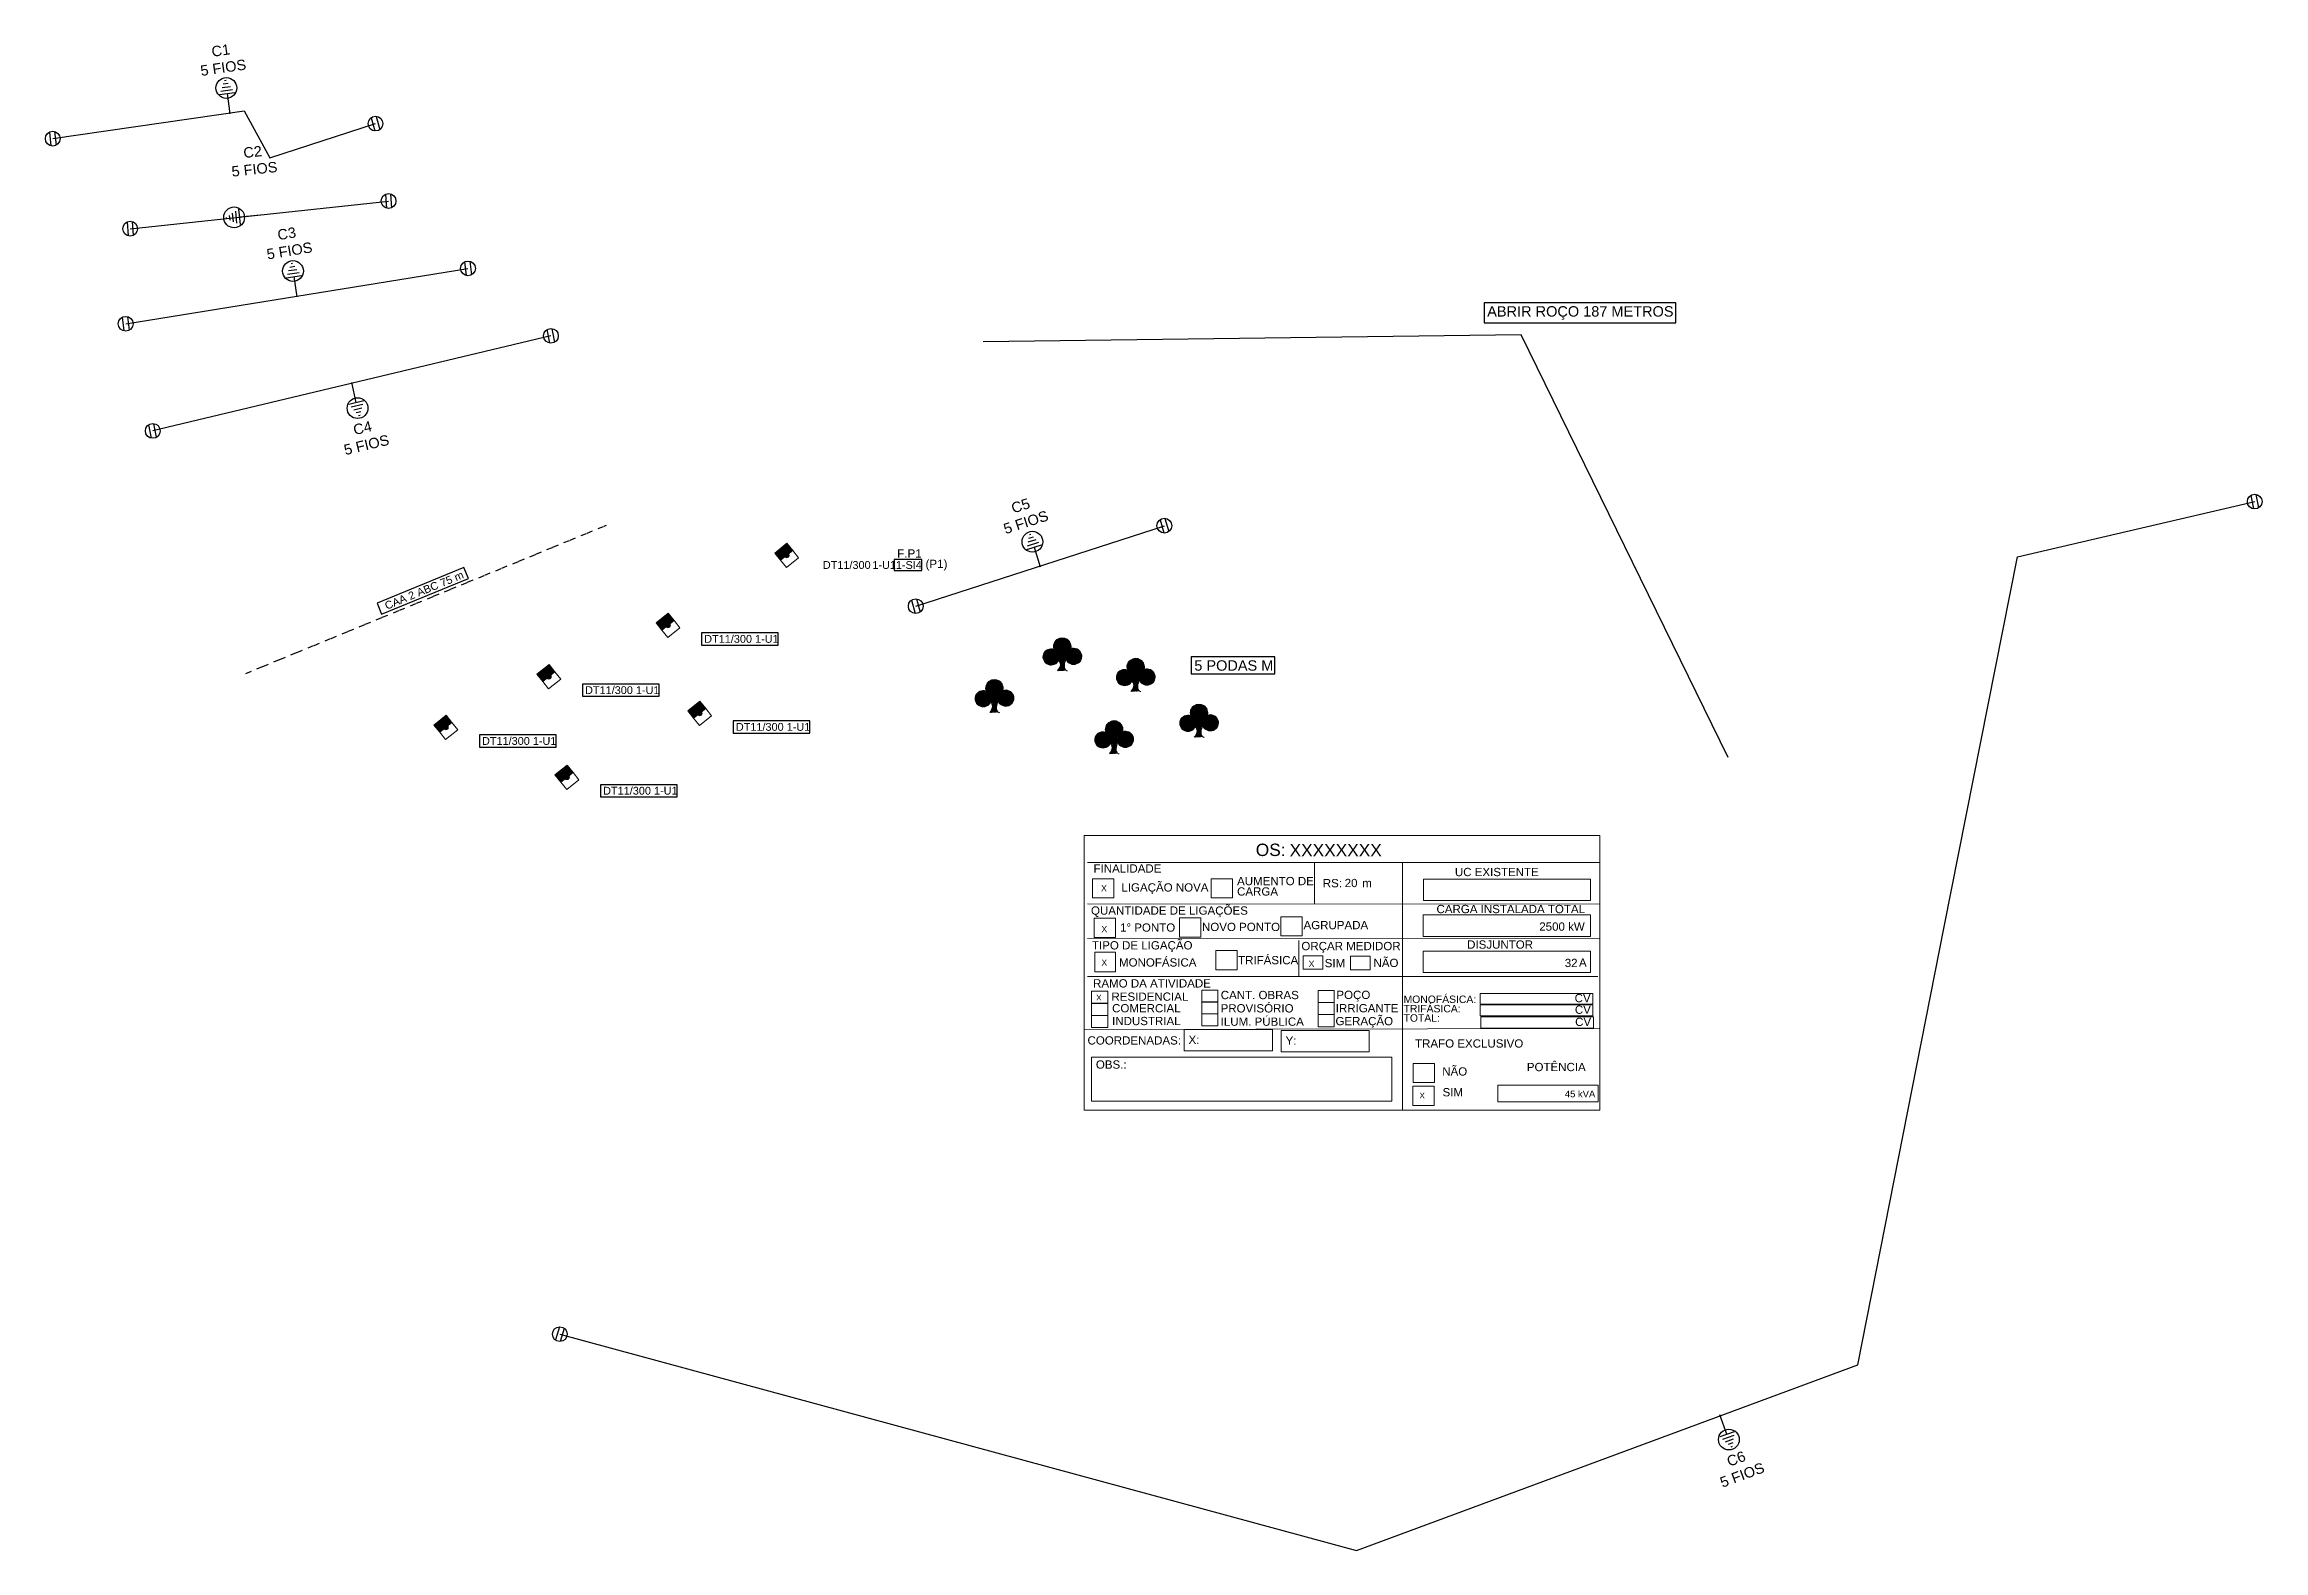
# Model space of a CAD drawing. Extents: x 622 to 1049, y -885 to -595.
import ezdxf
from ezdxf.enums import TextEntityAlignment as Align

# ---------------------------------------------------------------- set-up
doc = ezdxf.new("R2010")
doc.units = 0
doc.header["$MEASUREMENT"] = 0
doc.linetypes.add('TRACEJADA', pattern=[3.45, 1.15, -1.15, 1.15])
doc.layers.get('0').update_dxf_attribs({"linetype": 'CONTINUOUS'})
doc.layers.add('06- CERCADO', color=252, linetype='CERCA')
doc.layers.add('FORMATO', color=7, linetype='CONTINUOUS')
doc.styles.get("Standard").update_dxf_attribs({"font": 'arial.ttf'})
doc.styles.add('textstyle3', font='arial.ttf')
doc.linetypes.add('CERCA', pattern='A,1.2,-0.13,["X",Standard,S=0.25,R=0,X=-0.075,Y=-0.125],-0.13', length=1.46)

# ---------------------------------------------------------------- blocks, each defined once
blk = doc.blocks.new('Terra cerca')
at = {"color": 251}
for p, q in [((-1.120453, 4.453429), (1.185161, 4.436647)), ((-0.778762, 5.092303), (0.852806, 5.080427)), ((-0.43707, 5.731178), (0.520451, 5.724208)), ((-0.095379, 6.370052), (0.188096, 6.367989)), ((-1.462144, 3.814554), (1.517516, 3.792866)), ((0.027686, 3.80371), (-0.001094, -0.150262))]:
    blk.add_line(p, q, dxfattribs=at)
blk.add_circle((0.035552, 4.884428), 2, dxfattribs=at)
blk = doc.blocks.new('seccionamento cerca')
at = {"color": 251, "linetype": 'Continuous'}
for p, q in [((-0.44, 1.33), (-0.54, -1.29)), ((0.54, 1.29), (0.44, -1.33))]:
    blk.add_line(p, q, dxfattribs=at)
at = {"color": 251}
blk.add_circle((0, 0), 1.42, dxfattribs=at)
blk = doc.blocks.new('Clipboard8027')
h = blk.add_hatch(color=7)
h.dxf.hatch_style = 2
h.paths.add_polyline_path([(3, 1.81), (3.01, 0.01), (0.01, 0), (0, 1.8)])
at = {"color": 7, "lineweight": 0}
for points in [[(3, 1.81), (3, 3.61), (0, 3.6), (0, 1.8)], [(3, 1.81), (3.01, 0.01), (0.01, 0), (0, 1.8)], [(3.01, 0.01), (3, 1.81), (0, 1.8), (0.01, 0)]]:
    blk.add_lwpolyline(points, close=True, dxfattribs=at)
blk = doc.blocks.new('POSTE_I')
at = {"color": 1}
blk.add_blockref('Clipboard8027', (-1.5, -1.8), dxfattribs=at)
blk = doc.blocks.new('Clipboard4108')
h = blk.add_hatch(color=7)
edge = h.paths.add_edge_path()
edge.add_arc((0.463903, 0.463903), 0.463903, 74.00623623, 434.00623623)
h = blk.add_hatch(color=7)
edge = h.paths.add_edge_path()
edge.add_arc((0.463903, 0.463903), 0.463903, 74.00623623, 434.00623623)
at = {"color": 7, "lineweight": 0}
blk.add_circle((0.463903, 0.463903), 0.463903, dxfattribs=at)
blk.add_circle((0.463903, 0.463903), 0.463903, dxfattribs=at)
blk = doc.blocks.new('NO_MT')
at = {"color": 1}
blk.add_blockref('Clipboard4108', (-0.463903, -0.463903), dxfattribs=at)
blk = doc.blocks.new('PODA')
at = {"lineweight": 9}
h = blk.add_hatch(color=84, dxfattribs=at)
h.paths.add_polyline_path([(-0.69, 4.14, -1.34654), (2.55, 4.25, -0.100065), (2.25, 3.65, 1.239189), (1.91, 3.32, -0.313962), (-0.03, 3.28, 0.558203), (-0.35, 3.56, -0.101604)])
h.paths.add_polyline_path([(0.97, 3.67, 1), (0.47, 3.67, 1)], flags=16)
h.paths.add_polyline_path([(1.78, 4.72, 1), (1.29, 4.72, 1)], flags=16)
h.paths.add_polyline_path([(0.77, 4.91, 1), (0.28, 4.91, 1)], flags=16)
for color, points in [(1, [(0.77, 4.91, 1), (0.28, 4.91, 1)]), (1, [(1.78, 4.72, 1), (1.29, 4.72, 1)]), (1, [(-0.83, 2.57, 1), (-1.32, 2.57, 1)]), (1, [(-0.03, 3.32, 1), (-0.52, 3.32, 1)]), (29, [(0.88, 1.74), (1.11, 1.77), (1.31, 1.84), (1.49, 1.98), (1.64, 2.18), (1.42, 1.59), (1.39, 1.51), (1.33, 1.08), (1.32, 0.99), (1.32, 0.98), (1.33, 0.96), (1.35, 0.64), (1.43, 0.37), (1.51, 0.22), (1.66, 0.06), (1.66, 0.06), (1.66, 0.06), (1.66, 0.06), (1.91, -0.02), (1.33, 0.03), (1.13, -0.01), (0.82, 0), (0.45, -0.03), (0.26, -0.07), (0.1, -0.03), (0, 0), (0.41, 0.65), (0.41, 0.65), (0.41, 0.66), (0.51, 0.94), (0.54, 1.1), (0.53, 1.34), (0.53, 1.34), (0.53, 1.35), (0.47, 1.53), (0.36, 1.81), (0.22, 2.07), (0.47, 1.84), (0.66, 1.77)]), (1, [(0.97, 3.67, 1), (0.47, 3.67, 1)]), (1, [(1.59, 2.61, 1), (1.1, 2.61, 1)]), (1, [(2.29, 3.52, 1), (1.8, 3.52, 1)]), (1, [(3.25, 2.69, 1), (2.76, 2.69, 1)])]:
    blk.add_hatch(color=color, dxfattribs=at).paths.add_polyline_path(points)
h = blk.add_hatch(color=84, dxfattribs=at)
h.paths.add_polyline_path([(2.55, 4.25, -2.352027), (1.64, 2.18), (1.64, 2.18, -0.049544), (1.55, 2.48, 0.343958), (1.52, 2.78, -0.315039), (2.55, 4.26, -0.000674)])
h.paths.add_polyline_path([(3.25, 2.69, 1), (2.76, 2.69, 1)], flags=16)
h.paths.add_polyline_path([(2.29, 3.52, 1), (1.8, 3.52, 1)], flags=16)
h = blk.add_hatch(color=84, dxfattribs=at)
h.paths.add_polyline_path([(0.21, 2.08, -2.354899), (-0.69, 4.14, -0.000716), (-0.69, 4.15, -0.425808), (0.22, 2.07)])
h.paths.add_polyline_path([(-0.83, 2.57, 1), (-1.32, 2.57, 1)], flags=16)
h.paths.add_polyline_path([(-0.03, 3.32, 1), (-0.52, 3.32, 1)], flags=16)
h = blk.add_hatch(color=84, dxfattribs=at)
h.paths.add_polyline_path([(1.73, 2.58, 1), (0.05, 2.58, 1)])
h.paths.add_polyline_path([(1.59, 2.61, 1), (1.1, 2.61, 1)], flags=16)
at = {"color": 1, "lineweight": 9}
for centre in [(0.53, 4.91), (1.54, 4.72), (-1.08, 2.57), (-0.27, 3.32), (0.72, 3.67), (1.34, 2.61), (2.04, 3.52), (3.01, 2.69)]:
    blk.add_circle(centre, 0.247, dxfattribs=at)
at = {"color": 3, "lineweight": 9}
for centre, radius, start, end in [((0.91, 4.69), 1.69, 344.8624, 198.7304), ((3.09, 2.78), 1.57, 202.3682, 110.3348), ((-1.24, 2.67), 1.57, 69.6652, 337.6318)]:
    blk.add_arc(centre, radius, start, end, dxfattribs=at)
at = {"color": 29, "lineweight": 9}
for points in [[(0.21, 2.08), (0.54, 1.21), (0, 0)], [(1.64, 2.18), (1.32, 1.01), (1.77, 0.01), (1.91, -0.02)]]:
    blk.add_spline(points, degree=3, dxfattribs=at)
blk = doc.blocks.new('QUADRO_LIGACAO_NOVA')
at = {"color": 7, "linetype": 'Continuous', "true_color": 0xffffff}
blk.add_wipeout([(0, 52.81), (99.21, 52.81), (99.21, 0), (0, 0)], dxfattribs=at)
at = {"color": 7, "lineweight": 20, "flags": 128}
for points in [[(0, 0), (0, 52.81), (99.21, 52.81), (99.21, 0), (0, 0)], [(0.6, 47.61), (99.11, 47.61)], [(44.31, 47.61), (44.31, 39.7)], [(61.21, 47.61), (61.21, 0.1)], [(1.6, 40.81), (1.6, 44.51), (5.7, 44.51), (5.7, 40.81), (1.6, 40.81)], [(24.4, 40.81), (24.4, 44.51), (28.5, 44.51), (28.5, 40.81), (24.4, 40.81)], [(65.31, 40.31), (65.31, 44.41), (97.41, 44.41), (97.41, 40.31), (65.31, 40.31)], [(0.6, 39.7), (99.21, 39.6)], [(1.9, 33.2), (1.9, 36.9), (6, 36.9), (6, 33.2), (1.9, 33.2)], [(18.3, 33.3), (18.3, 37), (22.4, 37), (22.4, 33.3), (18.3, 33.3)], [(37.8, 33.5), (37.8, 37.2), (41.91, 37.2), (41.91, 33.5), (37.8, 33.5)], [(65.21, 33.4), (65.21, 37.6), (97.41, 37.6), (97.41, 33.4), (65.21, 33.4)], [(0.6, 33), (99.31, 33.1)], [(2, 26.6), (2, 30.4), (6, 30.4), (6, 26.6), (2, 26.6)], [(25.29, 26.99), (25.29, 30.69), (29.39, 30.69), (29.39, 26.99), (25.29, 26.99)], [(41.31, 32.6), (41.31, 25.7)], [(65.21, 26.5), (65.21, 30.6), (97.41, 30.6), (97.41, 26.5), (65.21, 26.5)], [(98.81, 25.7), (0.6, 25.7)], [(42.11, 27.1), (42.11, 29.7), (45.91, 29.7), (45.91, 27.1), (42.11, 27.1)], [(51.21, 27), (51.21, 29.6), (55.01, 29.6), (55.01, 27), (51.21, 27)], [(1.4, 20.5), (1.4, 22.9), (4.5, 22.9), (4.5, 20.5), (1.4, 20.5)], [(22.6, 20.8), (22.6, 23.1), (25.7, 23.1), (25.7, 20.8), (22.6, 20.8)], [(45.01, 20.7), (45.01, 23), (48.11, 23), (48.11, 20.7), (45.01, 20.7)], [(76.2, 20.36), (76.2, 22.46), (97.9, 22.46), (97.9, 20.36), (76.2, 20.36)], [(1.4, 18.2), (1.4, 20.6), (4.5, 20.6), (4.5, 18.2), (1.4, 18.2)], [(1.4, 15.9), (1.4, 18.2), (4.5, 18.2), (4.5, 15.9), (1.4, 15.9)], [(22.62, 18.53), (22.62, 20.83), (25.72, 20.83), (25.72, 18.53), (22.62, 18.53)], [(22.62, 16.23), (22.62, 18.53), (25.72, 18.53), (25.72, 16.23), (22.62, 16.23)], [(45.01, 18.4), (45.01, 20.7), (48.11, 20.7), (48.11, 18.4), (45.01, 18.4)], [(45.01, 16), (45.01, 18.4), (48.11, 18.4), (48.11, 16), (45.01, 16)], [(76.2, 18.16), (76.2, 20.26), (97.9, 20.26), (97.9, 18.16), (76.2, 18.16)], [(76.3, 15.76), (76.3, 17.96), (98, 17.96), (98, 15.76), (76.3, 15.76)], [(99.11, 15.7), (0, 15.5)], [(19.2, 11.4), (19.2, 15.5), (36.2, 15.5), (36.2, 11.4), (19.2, 11.4)], [(37.9, 11.2), (37.9, 15.3), (54.81, 15.3), (54.81, 11.2), (37.9, 11.2)], [(1.4, 1.7), (1.4, 10.2), (59.21, 10.2), (59.21, 1.7), (1.4, 1.7)], [(63.31, 5.3), (63.31, 9), (67.41, 9), (67.41, 5.3), (63.31, 5.3)], [(63.21, 0.9), (63.21, 4.6), (67.31, 4.6), (67.31, 0.9), (63.21, 0.9)], [(79.6, 1.6), (79.6, 4.8), (98.91, 4.8), (98.91, 1.6), (79.6, 1.6)]]:
    blk.add_lwpolyline(points, dxfattribs=at)
at = {"color": 7, "style": 'textstyle3'}
for s, height, p in [('OS:', 2.381, (33, 48.88)), ('FINALIDADE', 1.587, (1.78, 45.69)), ('LIGAÇÃO NOVA', 1.5875, (7.14, 42.05)), ('AUMENTO DE ', 1.5875, (29.4, 43.27)), ('CARGA ', 1.587, (29.4, 41.27)), ('RS:', 1.587, (45.9, 42.87)), ('m', 1.59, (53.49, 42.88)), ('UC EXISTENTE ', 1.5875, (71.32, 45.01)), ('QUANTIDADE DE LIGAÇÕES', 1.5875, (1.29, 37.6)), ('CARGA INSTALADA TOTAL', 1.5875, (67.78, 37.89)), ('1° PONTO', 1.587, (6.88, 34.33)), ('NOVO PONTO', 1.587, (22.65, 34.45)), ('AGRUPADA ', 1.587, (42.19, 34.8)), ('TIPO DE LIGAÇÃO', 1.5875, (1.48, 30.91)), ('TRIFÁSICA', 1.587, (29.6, 28.06)), ('ORÇAR MEDIDOR', 1.5875, (41.78, 30.77)), ('DISJUNTOR ', 1.587, (73.68, 31.06)), ('MONOFÁSICA', 1.587, (6.68, 27.62)), ('SIM ', 1.587, (46.27, 27.49)), ('NÃO', 1.587, (55.66, 27.53)), ('A', 1.59, (95.2, 27.59)), ('RAMO DA ATIVIDADE', 1.5875, (1.69, 23.59)), ('RESIDENCIAL', 1.5875, (5.23, 21.04)), ('CANT. OBRAS', 1.5875, (26.26, 21.35)), ('POÇO', 1.587, (48.52, 21.38)), ('MONOFÁSICA:', 1.4287, (61.45, 20.61)), ('CV', 1.587, (94.37, 20.75)), ('COMERCIAL ', 1.587, (5.35, 18.81)), ('INDUSTRIAL ', 1.5875, (5.35, 16.35)), ('PROVISÓRIO ', 1.5875, (26.23, 18.79)), ('ILUM. PÚBLICA', 1.5875, (26.24, 16.23)), ('GERAÇÃO', 1.587, (48.34, 16.33)), ('IRRIGANTE', 1.587, (48.39, 18.82)), ('TRIFÁSICA: ', 1.4287, (61.45, 18.81)), ('TOTAL: ', 1.429, (61.45, 17.01)), ('CV', 1.587, (94.41, 18.53)), ('CV', 1.587, (94.46, 16.19)), ('COORDENADAS: ', 1.5875, (0.62, 12.62)), ('X: ', 1.587, (20.06, 12.75)), ('Y: ', 1.587, (38.74, 12.58)), ('TRAFO EXCLUSIVO', 1.5875, (63.66, 12.03)), ('OBS.:', 1.587, (2.23, 7.98)), ('NÃO', 1.587, (68.89, 6.65)), ('POTÊNCIA ', 1.587, (85.17, 7.5)), ('SIM', 1.587, (68.95, 2.65))]:
    blk.add_text(s, height=height, dxfattribs=at).set_placement(p)
at = {"color": 7, "linetype": 'Continuous', "ltscale": 5}
for tag, p, height in [('OS', (39.51, 48.81), 2.38), ('C_LN', (3.22, 42.1), 1.19), ('C_AC', (25.64, 41.84), 1.62), ('RS', (50.11, 42.91), 1.59), ('C_1P', (3.3, 34.22), 1.19), ('C_NP', (19.77, 34.27), 1.19), ('C_AG', (39.05, 34.51), 1.19), ('C_MO', (3.3, 27.78), 1.19), ('C_TR', (26.62, 27.92), 1.19), ('C_OMS', (43.17, 27.54), 1.19), ('C_OMN', (52.55, 27.54), 1.19), ('C_RE', (2.28, 21.09), 1.11), ('C_CO', (23.52, 21.32), 1.11), ('C_PO', (45.9, 21.12), 1.11), ('C_CM', (2.32, 18.73), 1.11), ('C_IN', (2.34, 16.69), 1.11), ('C_PR', (23.57, 19.19), 1.11), ('C_IL', (23.64, 16.87), 1.11), ('C_GE', (45.82, 16.67), 1.11), ('C_IR', (45.83, 19.02), 1.11), ('CX', (22.4, 12.74), 1.59), ('CY', (41.19, 12.52), 1.59), ('OBS', (8.98, 7.85), 1.59), ('C_TEN', (64.43, 6.37), 1.11), ('C_TES', (64.51, 2.25), 1.11)]:
    blk.add_attdef(tag, p, '', height=height, dxfattribs=at)
for tag, height, p in [('UC_EX', 1.59, (96.71, 41.49)), ('CARGA', 1.59, (96.31, 34.52)), ('DISJ', 1.59, (94.93, 27.52)), ('MONO_CV', 1.59, (94.3, 20.67)), ('TRIF_CV', 1.59, (94.3, 18.51)), ('TOT_CV', 1.59, (94.27, 16.17)), ('POTENCIA', 1.3, (98.34, 2.47))]:
    blk.add_attdef(tag, text='', height=height, dxfattribs=at).set_placement(p, align=Align.RIGHT)

msp = doc.modelspace()

# ---------------------------------------------------------------- linework, layer by layer
at = {"color": 1, "linetype": 'TRACEJADA'}
msp.add_line((660.3, -715.77), (729.74, -687.25), dxfattribs=at)
at = {"color": 1, "linetype": 'Continuous'}
for points in [[(898.61, -648.35), (935.5, -648.35), (935.5, -644.51), (898.61, -644.51)], [(686.43, -704.39), (703.16, -697.52), (702.28, -695.39), (685.56, -702.26)], [(785.1, -695.99), (790.38, -695.99), (790.38, -693.84), (785.1, -693.84)], [(748.02, -710.31), (762.78, -710.31), (762.78, -707.96), (748.02, -707.96)], [(842.24, -715.88), (858.32, -715.88), (858.32, -712.61), (842.24, -712.61)], [(725.09, -720.18), (739.85, -720.18), (739.85, -717.83), (725.09, -717.83)], [(754.11, -727.24), (768.88, -727.24), (768.88, -724.89), (754.11, -724.89)], [(705.25, -729.95), (720.02, -729.95), (720.02, -727.6), (705.25, -727.6)], [(728.57, -739.53), (743.34, -739.53), (743.34, -737.18), (728.57, -737.18)]]:
    msp.add_lwpolyline(points, close=True, dxfattribs=at)
msp.add_lwpolyline([(945.57, -731.98), (905.73, -650.67), (802.23, -651.98)], dxfattribs=at)
at = {"layer": '06- CERCADO', "linetype": 'CERCA', "ltscale": 5}
for points in [[(623.15, -612.91), (660.01, -607.59), (664.94, -616.59), (685.26, -610.01)], [(638.05, -630.23), (687.77, -624.91)], [(637.18, -648.52), (703.06, -637.87)], [(719.02, -650.84), (642.4, -669.12)], [(789.23, -702.84), (837.08, -687.36)]]:
    msp.add_lwpolyline(points, dxfattribs=at)

# ---------------------------------------------------------------- block references
at = {"linetype": 'Continuous'}
for name, p, rotation in [('Terra cerca', (657.22, -608), 8.214298883576355), ('seccionamento cerca', (685.26, -610.01), 17.94244708915846), ('seccionamento cerca', (623.15, -612.91), 8.21429888357636), ('seccionamento cerca', (687.77, -624.91), 6.1076316449894), ('Terra cerca', (662.91, -627.57), 96.1076316449894), ('seccionamento cerca', (638.05, -630.23), 6.1076316449894), ('Terra cerca', (670.12, -643.2), 9.175572607444506), ('seccionamento cerca', (703.06, -637.87), 9.175572607444508), ('seccionamento cerca', (637.18, -648.52), 9.175572607444508), ('seccionamento cerca', (719.02, -650.84), 193.4218350678861), ('Terra cerca', (680.71, -659.98), 193.4218350678861), ('seccionamento cerca', (642.4, -669.12), 193.4218350678861), ('seccionamento cerca', (1046.92, -682.72), 13.10915315596713), ('seccionamento cerca', (837.08, -687.36), 17.9238078214723), ('POSTE_I', (764.38, -693.08), 218.4537092167076), ('Terra cerca', (813.15, -695.1), 17.92380782147231), ('NO_MT', (764.38, -693.08), 218.4537092167076), ('POSTE_I', (741.55, -706.52), 218.4537092167076), ('seccionamento cerca', (789.23, -702.84), 17.9238078214723), ('NO_MT', (741.55, -706.52), 218.4537092167076), ('POSTE_I', (718.62, -716.39), 218.4537092167076), ('NO_MT', (718.62, -716.39), 218.4537092167076), ('POSTE_I', (747.64, -723.45), 218.4537092167076), ('POSTE_I', (698.79, -726.16), 218.4537092167076), ('NO_MT', (698.79, -726.16), 218.4537092167076), ('NO_MT', (747.64, -723.45), 218.4537092167076), ('POSTE_I', (722.1, -735.74), 218.4537092167076), ('NO_MT', (722.1, -735.74), 218.4537092167076), ('seccionamento cerca', (720.73, -842.87), 344.8068561559663), ('Terra cerca', (944.06, -858.56), 200.3326087719659)]:
    msp.add_blockref(name, p, dxfattribs=dict(at, rotation=rotation))
for p in [(816.53, -715.28), (830.65, -719.25), (803.46, -723.31), (842.84, -728.05), (826.49, -731.24)]:
    msp.add_blockref('PODA', p, dxfattribs=at)
ref = msp.add_blockref('QUADRO_LIGACAO_NOVA', (821.67, -799.78), dxfattribs=at)
ref.add_attrib('OS', 'XXXXXXXX', (861.18, -750.97), dxfattribs={"color": 7, "linetype": 'Continuous', "ltscale": 5, "height": 2.381})
ref.add_attrib('C_LN', 'X', (824.9, -757.68), dxfattribs={"color": 7, "linetype": 'Continuous', "ltscale": 5, "height": 1.19})
ref.add_attrib('RS', '20', (871.78, -756.88), dxfattribs={"color": 7, "linetype": 'Continuous', "ltscale": 5, "height": 1.587})
ref.add_attrib('C_1P', 'X', (824.97, -765.56), dxfattribs={"color": 7, "linetype": 'Continuous', "ltscale": 5, "height": 1.19})
ref.add_attrib('CARGA', '2500 kW', dxfattribs={"color": 7, "linetype": 'Continuous', "ltscale": 5, "height": 1.587}).set_placement((917.98, -765.26), align=Align.RIGHT)
ref.add_attrib('C_MO', 'X', (824.97, -772), dxfattribs={"color": 7, "linetype": 'Continuous', "ltscale": 5, "height": 1.19})
ref.add_attrib('C_OMS', 'X', (864.84, -772.24), dxfattribs={"color": 7, "linetype": 'Continuous', "ltscale": 5, "height": 1.19})
ref.add_attrib('DISJ', '32', dxfattribs={"color": 7, "linetype": 'Continuous', "ltscale": 5, "height": 1.587}).set_placement((916.6, -772.26), align=Align.RIGHT)
ref.add_attrib('C_TES', 'X', (886.18, -797.53), dxfattribs={"color": 7, "linetype": 'Continuous', "ltscale": 5, "height": 1.11})
ref.add_attrib('POTENCIA', '45 kVA', dxfattribs={"color": 7, "linetype": 'Continuous', "ltscale": 5, "height": 1.3}).set_placement((920.01, -797.31), align=Align.RIGHT)
ref.add_attrib('C_RE', 'X', (823.95, -778.69), dxfattribs={"color": 7, "linetype": 'Continuous', "ltscale": 5, "height": 1.11})

# ---------------------------------------------------------------- texts
at = {"color": 1, "linetype": 'Continuous'}
for s, insert, char_height, attachment_point in [('ABRIR ROÇO 187 METROS', (899.21, -647.75), 2, 7), ('1-SI4', (785.4, -695.69), 1.5, 7), ('DT11/300 1-U1', (748.52, -709.14), 1.5, 4), ('5 PODAS M', (842.84, -715.28), 2, 7), ('DT11/300 1-U1', (725.59, -719), 1.5, 4), ('DT11/300 1-U1', (754.61, -726.07), 1.5, 4), ('DT11/300 1-U1', (705.75, -728.78), 1.5, 4), ('DT11/300 1-U1', (729.07, -738.35), 1.5, 4)]:
    msp.add_mtext(s, dxfattribs=dict(at, insert=insert, char_height=char_height, attachment_point=attachment_point))
at = {"color": 7, "linetype": 'Continuous', "insert": (771.35, -695.69), "char_height": 1.5, "attachment_point": 7}
msp.add_mtext('DT11/300', dxfattribs=at)
at = {"color": 8, "linetype": 'Continuous', "insert": (780.88, -695.69), "char_height": 1.5, "attachment_point": 7}
msp.add_mtext('{1-U1}', dxfattribs=at)
at = {"color": 1, "linetype": 'Continuous', "insert": (694.36, -699.89), "char_height": 1.5, "attachment_point": 5, "rotation": 22.3259}
msp.add_mtext(' CAA 2 ABC 75 m ', dxfattribs=at)
at = {"layer": '06- CERCADO', "linetype": 'Continuous', "char_height": 2, "attachment_point": 5}
for s, insert, rotation in [('C1\\P5 FIOS', (655.72, -597.6), 8.2143), ('C2\\P5 FIOS', (661.79, -617.13), 6.1076), ('C3\\P5 FIOS', (668.44, -632.83), 9.1756), ('C4\\P5 FIOS', (683.15, -670.19), 13.4218), ('C5\\P5 FIOS', (809.92, -685.11), 17.9238), ('C6\\P5 FIOS', (947.71, -868.4), 20.3326)]:
    msp.add_mtext(s, dxfattribs=dict(at, insert=insert, rotation=rotation))
at = {"layer": 'FORMATO', "color": 5, "linetype": 'Continuous', "insert": (790.38, -693.5), "char_height": 1.6, "attachment_point": 9}
msp.add_mtext('F.P1', dxfattribs=at)
at = {"layer": 'FORMATO', "color": 3, "linetype": 'Continuous', "insert": (791.11, -695.99), "char_height": 1.6, "attachment_point": 7}
msp.add_mtext('(P1)', dxfattribs=at)

# ---------------------------------------------------------------- next in the draw order: linework, layer by layer
at = {"layer": '06- CERCADO', "linetype": 'CERCA', "ltscale": 5}
msp.add_lwpolyline([(720.73, -842.87), (874.03, -884.5), (970.52, -848.75), (987.17, -764.51), (1001.24, -693.36), (1046.92, -682.72)], dxfattribs=at)

doc.saveas('drawing.dxf')
